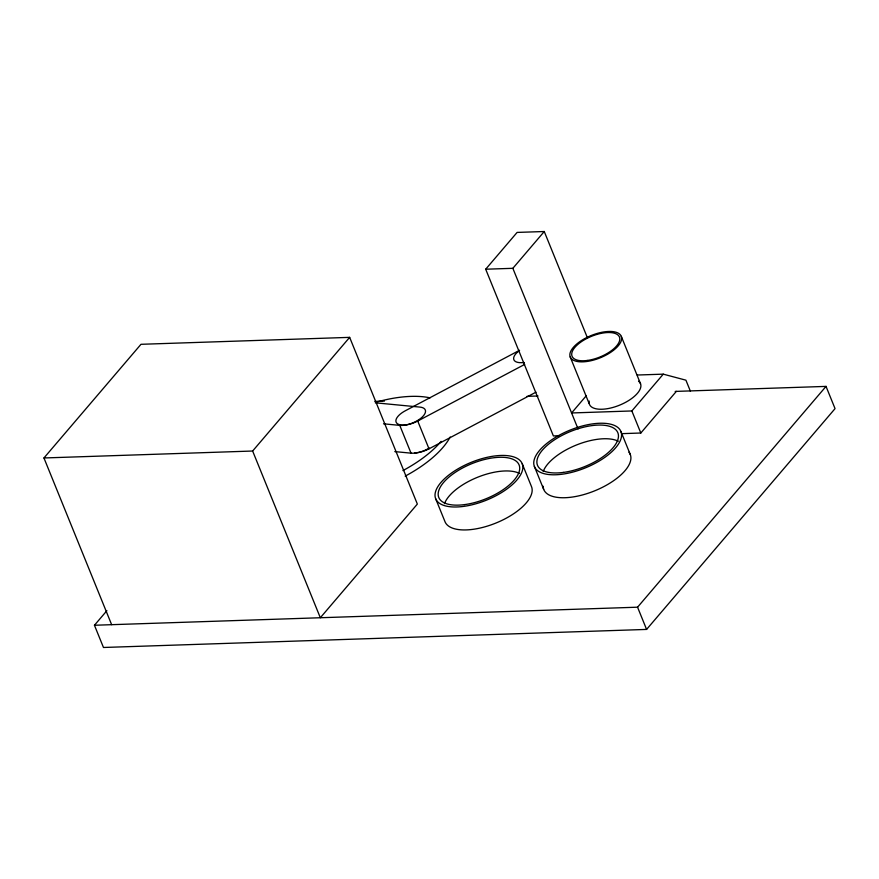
<?xml version="1.0" encoding="UTF-8"?>
<svg xmlns="http://www.w3.org/2000/svg" width="879" height="879" viewBox="0 0 879 879"><rect width="100%" height="100%" fill="white"/><g stroke="black" fill="none" stroke-linecap="round" stroke-linejoin="round"><path stroke-width="1.32" d="M111.644 624.683L43.95 457.97L140.981 344.304L349.655 337.36L417.349 504.074L320.33 617.739L252.636 451.026L349.655 337.36M675.16 391.419L826.029 386.397L835.05 408.625L646.592 629.419L103.469 647.482L94.449 625.255L106.897 610.674M558.824 435.753L553.385 435.929L485.691 269.216L517.105 232.419L544.255 231.518L587.337 337.602M485.691 269.216L512.853 268.315L544.255 231.518M586.414 395.583L571.592 412.965L631.858 410.954L663.271 374.157L685.917 380.178L690.433 391.298M621.64 433.655L640.813 433.017L676.358 391.375M94.449 625.255L637.561 607.191L826.029 386.397M519.577 350.271L405.395 410.724A16.668 7.285 -22.1 0 0 397.143 423.513A16.668 7.285 -22.1 0 0 417.723 421.03L524.697 364.4M414.558 452.872A16.668 7.285 -22.1 0 0 429.007 448.817L535.981 392.177M524.4 362.566L521.192 362.675A16.668 7.285 -22.1 0 1 518.456 351.336M637.242 375.025L663.271 374.157M374.795 401.406L384.398 401.088M527.037 396.341L538.003 395.979M43.95 457.97L252.636 451.026M375.3 402.802L419.942 407.098A16.668 7.285 -22.1 0 1 421.854 417.393A16.668 7.285 -22.1 0 1 399.758 425.37L383.519 423.81M394.803 451.597L411.031 453.157A16.668 7.285 -22.1 0 0 429.26 448.048M621.288 336.371A27.535 12.031 -22.1 0 1 586.722 361.511A27.535 12.031 -22.1 0 1 579.217 342.074A27.535 12.031 -22.1 0 1 621.288 336.371L640.538 383.771M631.858 410.954L640.813 433.017M620.97 431.6A46.675 20.382 -22.1 0 1 562.384 474.188A46.675 20.382 -22.1 0 1 549.661 441.247A46.675 20.382 -22.1 0 1 620.97 431.6L630.287 454.542M570.196 356.929L589.446 404.318A27.535 12.031 -22.1 0 0 622.618 403.835A27.535 12.031 -22.1 0 0 638.55 381.211M512.853 268.315L578.052 428.897M637.561 607.191L646.592 629.419M534.377 466.43L543.694 489.372M522.236 463.793A46.675 20.382 -22.1 0 1 463.64 506.392A46.675 20.382 -22.1 0 1 450.927 473.451A46.675 20.382 -22.1 0 1 522.236 463.793L531.553 486.746A46.675 20.382 -22.1 0 1 495.591 523.181A46.675 20.382 -22.1 0 1 444.95 521.577L435.632 498.624M417.723 421.03L429.007 448.817M399.758 425.37L411.031 453.157M589.161 403.307A27.535 12.031 -22.1 0 1 589.194 401.066M628.968 452.213A46.675 20.382 -22.1 0 1 593.764 491.207A46.675 20.382 -22.1 0 1 543.079 486.186M543.244 471.452A43.335 18.931 -22.1 0 1 576.404 445.016A43.335 18.931 -22.1 0 1 618.322 441.258M444.499 503.656A43.335 18.931 -22.1 0 1 477.671 477.22A43.335 18.931 -22.1 0 1 519.577 473.462M450.18 436.995A86.68 37.863 -22.1 0 1 405.197 476.132M441.115 441.368A86.68 37.863 -22.1 0 1 402.945 470.573M375.63 402.318A86.68 37.863 -22.1 0 1 430.084 397.857M587.37 360.445A25.568 11.174 -22.1 0 0 619.464 337.107A25.568 11.174 -22.1 0 0 580.404 342.392A25.568 11.174 -22.1 0 0 587.37 360.445M563.472 472.397A43.335 18.931 -22.1 0 0 617.882 432.842A43.335 18.931 -22.1 0 0 551.66 441.796A43.335 18.931 -22.1 0 0 563.472 472.397M464.727 504.59A43.335 18.931 -22.1 0 0 519.137 465.046A43.335 18.931 -22.1 0 0 452.927 474.001A43.335 18.931 -22.1 0 0 464.727 504.59"/></g></svg>
